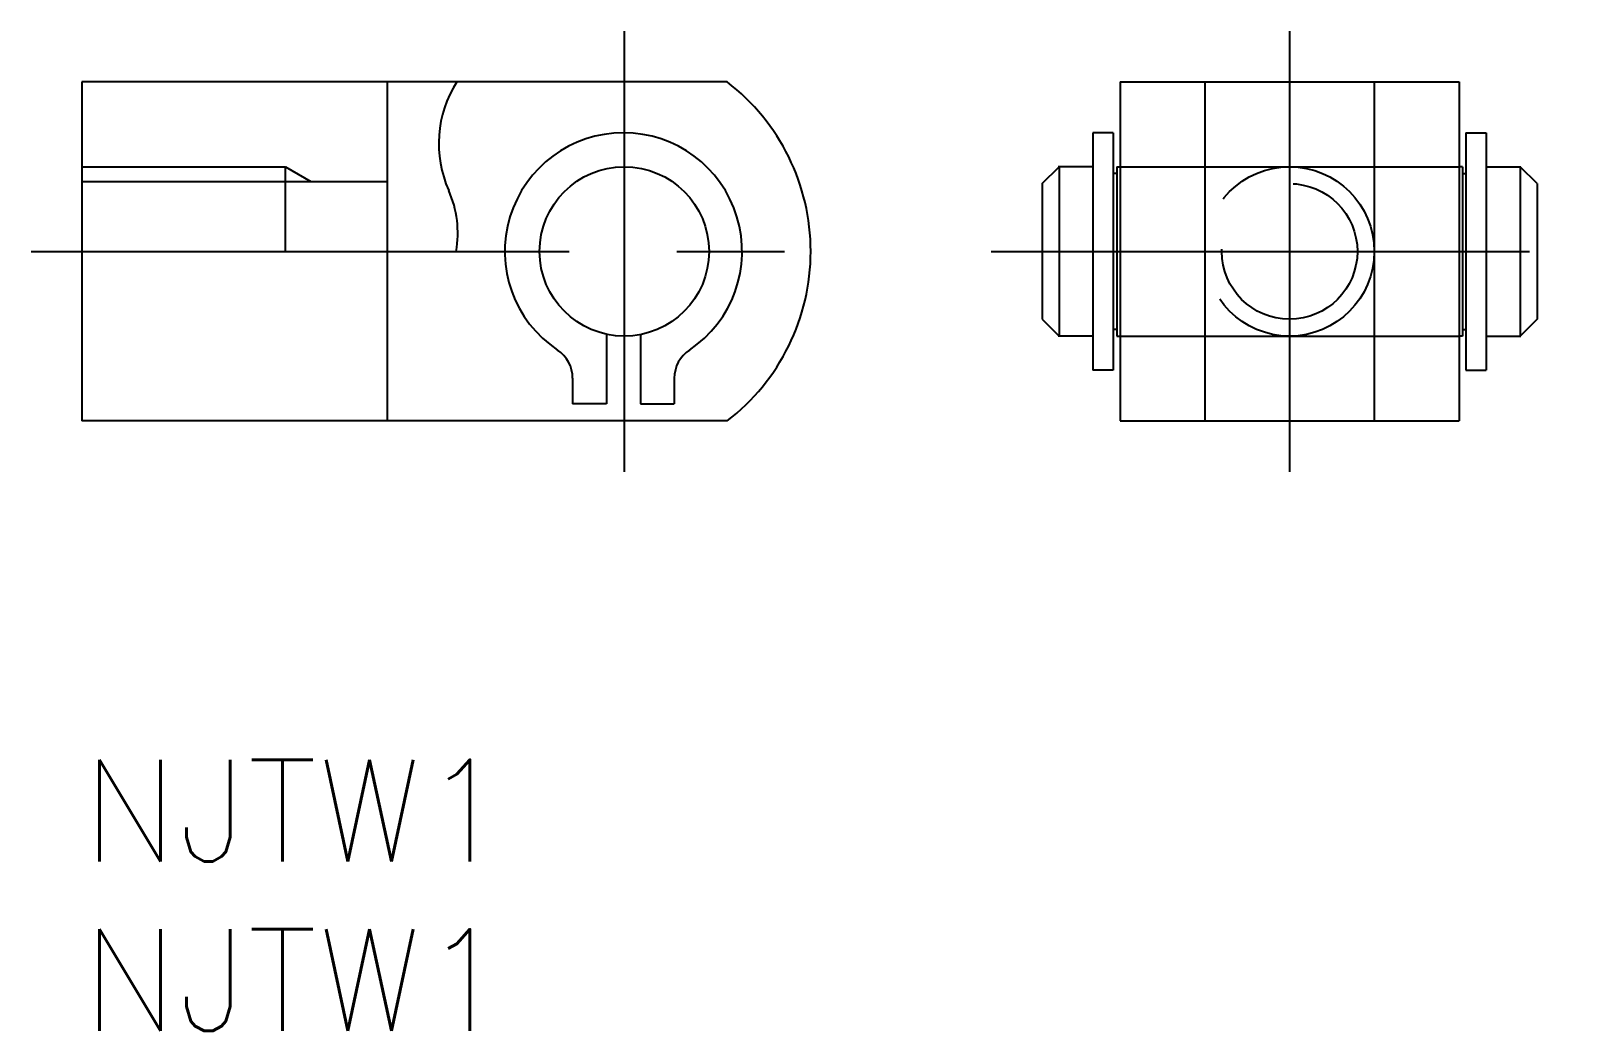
# Model space of a CAD drawing. Extents: x -1.5 to 44.4, y -8 to 21.5.
import ezdxf

# ---------------------------------------------------------------- set-up
doc = ezdxf.new("R2010")
doc.units = 0
doc.header["$LTSCALE"] = 0.5
doc.linetypes.add('CENTER', pattern=[50.8, 31.75, -6.35, 6.35, -6.35])
doc.linetypes.add('DASHED', pattern=[19.05, 12.7, -6.35])
for name, color, linetype in [('MSM_CENTER', 1, 'CENTER'), ('MSM_CONTINUOUS', 7, 'CONTINUOUS'), ('MSM_DASHED', 4, 'DASHED'), ('MSM_NARROW', 5, 'CONTINUOUS'), ('MSM_PART_NUMBER', 7, 'CONTINUOUS')]:
    doc.layers.add(name, color=color, linetype=linetype)
doc.styles.get("Standard").update_dxf_attribs({"font": 'txt.shx', "height": 3, "bigfont": 'bigfont.shx'})

# ---------------------------------------------------------------- blocks, each defined once
blk = doc.blocks.new('*U2')
at = {"layer": 'MSM_PART_NUMBER'}
blk.add_text('NJTW1', height=3, dxfattribs=at).set_placement((0, -3))
blk = doc.blocks.new('*U3')
at = {"layer": 'MSM_PART_NUMBER'}
blk.add_text('NJTW1', height=3, dxfattribs=at).set_placement((0, -8))

msp = doc.modelspace()

# ---------------------------------------------------------------- linework, layer by layer
at = {"layer": 'MSM_CENTER'}
for p, q in [((16, 21.5), (16, 8.5)), ((35.627, 21.5), (35.627, 8.5)), ((-1.5, 15), (23, 15)), ((26.827, 15), (44.427, 15))]:
    msp.add_line(p, q, dxfattribs=at)
at = {"layer": 'MSM_CONTINUOUS'}
for p, q in [((19.033, 20), (0, 20)), ((0, 20), (0, 10)), ((9, 20), (9, 10)), ((30.627, 20), (30.627, 10)), ((30.627, 20), (40.627, 20)), ((33.127, 20), (33.127, 10)), ((38.127, 20), (38.127, 10)), ((40.627, 20), (40.627, 10)), ((30.427, 18.5), (29.827, 18.5)), ((29.827, 18.5), (29.827, 11.5)), ((30.427, 18.5), (30.427, 11.5)), ((40.827, 18.5), (40.827, 11.5)), ((40.827, 18.5), (41.427, 18.5)), ((41.427, 18.5), (41.427, 11.5)), ((6, 15), (6, 17.5)), ((28.327, 17), (28.827, 17.5)), ((29.827, 17.5), (28.801, 17.5)), ((28.827, 17.5), (28.827, 12.5)), ((30.527, 17.5), (30.627, 17.5)), ((30.527, 17.5), (30.527, 12.5)), ((33.127, 17.5), (38.127, 17.5)), ((40.727, 17.5), (40.627, 17.5)), ((40.727, 17.5), (40.727, 12.5)), ((41.427, 17.5), (42.452, 17.5)), ((42.427, 17.5), (42.427, 12.5)), ((42.927, 17), (42.427, 17.5)), ((0, 17.067), (9, 17.067)), ((28.327, 17), (28.327, 13)), ((30.527, 17.3), (30.427, 17.3)), ((40.727, 17.3), (40.827, 17.3)), ((42.927, 17), (42.927, 13)), ((38.127, 15), (38.127, 15)), ((28.327, 13), (28.827, 12.5)), ((42.927, 13), (42.427, 12.5)), ((15.475, 12.551), (15.475, 10.5)), ((16.475, 12.551), (16.475, 10.5)), ((29.827, 12.5), (28.801, 12.5)), ((30.527, 12.7), (30.427, 12.7)), ((30.527, 12.5), (30.627, 12.5)), ((33.127, 12.5), (38.127, 12.5)), ((40.727, 12.5), (40.627, 12.5)), ((40.727, 12.7), (40.827, 12.7)), ((41.427, 12.5), (42.452, 12.5)), ((30.427, 11.5), (29.827, 11.5)), ((40.827, 11.5), (41.427, 11.5)), ((14.475, 11.258), (14.475, 10.5)), ((17.475, 11.258), (17.475, 10.5)), ((15.475, 10.5), (14.475, 10.5)), ((16.475, 10.5), (17.475, 10.5)), ((19.033, 10), (0, 10)), ((30.627, 10), (40.627, 10))]:
    msp.add_line(p, q, dxfattribs=at)
msp.add_circle((16, 15), 2.5, dxfattribs=at)
for centre, radius, start, end in [((15.2, 15), 6.3, 307.472, 52.528), ((15.975, 15), 3.5, 303.749, 236.251), ((13.475, 11.258), 1, 0, 56.251), ((18.475, 11.258), 1, 123.749, 180)]:
    msp.add_arc(centre, radius, start, end, dxfattribs=at)
at = {"layer": 'MSM_DASHED'}
for p, q in [((30.627, 17.5), (33.127, 17.5)), ((38.127, 17.5), (40.627, 17.5)), ((30.627, 12.5), (33.127, 12.5)), ((38.127, 12.5), (40.627, 12.5))]:
    msp.add_line(p, q, dxfattribs=at)
for radius in [2.5, 2]:
    msp.add_circle((35.627, 15), radius, dxfattribs=at)
at = {"layer": 'MSM_NARROW'}
for p, q in [((0, 17.5), (6, 17.5)), ((6, 17.5), (6.75, 17.067))]:
    msp.add_line(p, q, dxfattribs=at)
for centre, radius, start, end in [((13.91, 18.18), 3.385, 147.4749, 204.0638), ((8.026, 15.552), 3.06, 349.6054, 24.0638)]:
    msp.add_arc(centre, radius, start, end, dxfattribs=at)

# ---------------------------------------------------------------- block references
at = {"layer": 'MSM_CONTINUOUS'}
for name in ['*U2', '*U3']:
    msp.add_blockref(name, (0, 0), dxfattribs=at)

doc.saveas('drawing.dxf')
